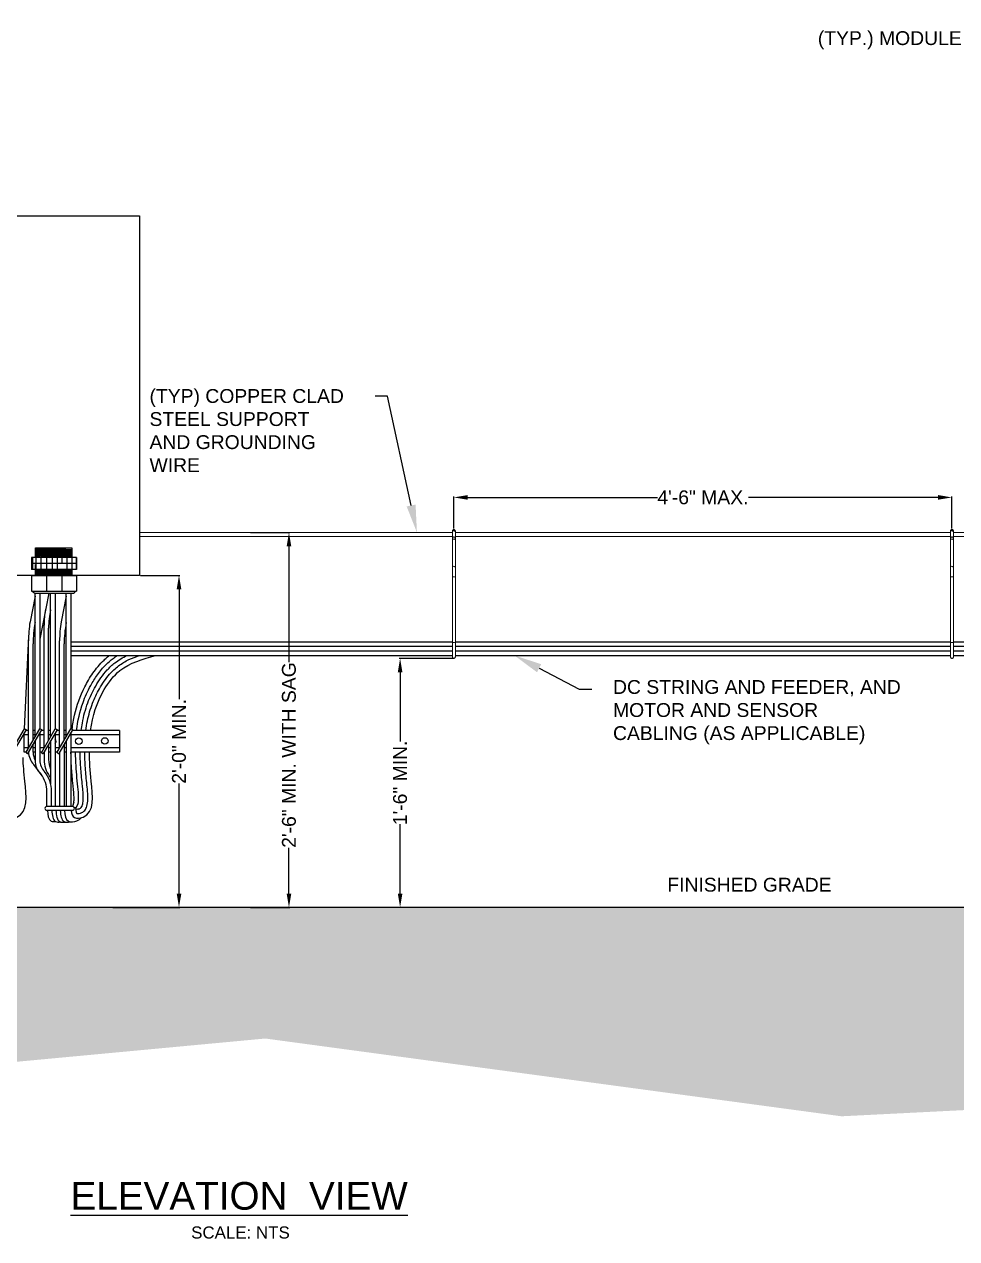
# Model space of a CAD drawing. Header units: feet. Extents: x -17 to 1389, y -162 to 787.
# Drawn here: x 458.6 to 526, y 11 to 98.8 of the extents above; entities that cross this region are included whole.
import ezdxf
from ezdxf import colors
from ezdxf.entities.mleader import LeaderData, LeaderLine
from ezdxf.enums import TextEntityAlignment as Align
from ezdxf.math import Vec2, Vec3

# ---------------------------------------------------------------- set-up
doc = ezdxf.new("R2010")
doc.units = ezdxf.units.FT
doc.header["$MEASUREMENT"] = 0
for name, color, linetype in [('ATI_EARTH', 34, 'Continuous'), ('Cable Gland', 4, 'Continuous'), ('DC STRING CABLES', 30, 'Continuous'), ('E-COMB-BOX', 41, 'Continuous'), ('G-ANNO-TEXT', 1, 'Continuous'), ('G-TEXT', 7, 'Continuous'), ('S-STEL-ANGL', 3, 'Continuous'), ('tie wrap', 4, 'Continuous'), ('WIRE MANAGEMENT', 4, 'Continuous')]:
    doc.layers.add(name, color=color, linetype=linetype)
doc.styles.add('NEI-A', font='arial.ttf')
doc.dimstyles.new('NEI-A', dxfattribs={"dimtxt": 0.1, "dimasz": 0.125, "dimexe": 0.0625, "dimexo": 0.0625, "dimgap": 0.0625, "dimtad": 0, "dimtih": 1, "dimtoh": 1, "dimdec": 4, "dimzin": 3, "dimdsep": 46, "dimlunit": 4, "dimtxsty": 'NEI-A', "dimcen": 0, "dimadec": 0, "dimazin": 0, "dimtfac": 0.75, "dimtdec": 4, "dimtofl": 0, "dimtmove": 0, "dimatfit": 3, "dimfxl": 1, "dimfrac": 1, "dimtolj": 1, "dimtzin": 0, "dimarcsym": 0})

# ---------------------------------------------------------------- blocks, each defined once
blk = doc.blocks.new('*D9')
at = {"layer": 'Defpoints', "color": 0, "transparency": 16777216}
for p in [(489.611, 52.976), (485.724, 34.976), (489.209, 34.976)]:
    blk.add_point(p, dxfattribs=at)
at = {"layer": 'G-ANNO-TEXT', "color": 0, "lineweight": -2, "transparency": 16777216}
for p, q in [((489.549, 52.976), (485.661, 52.976)), ((485.724, 51.976), (485.724, 46.961)), ((485.724, 35.976), (485.724, 40.991)), ((489.146, 34.976), (485.661, 34.976))]:
    blk.add_line(p, q, dxfattribs=at)
at = {"layer": 'G-ANNO-TEXT', "color": 0, "transparency": 16777216}
for points in [[(485.557, 51.976), (485.89, 51.976), (485.724, 52.976)], [(485.557, 35.976), (485.89, 35.976), (485.724, 34.976)]]:
    blk.add_solid(points, dxfattribs=at)
at = {"layer": 'G-ANNO-TEXT', "color": 0, "transparency": 16777216, "insert": (485.724, 43.976), "char_height": 1, "attachment_point": 5, "rotation": 90, "style": 'NEI-A'}
blk.add_mtext('\\A1;1\'-6" MIN.', dxfattribs=at)
blk = doc.blocks.new('*D22')
at = {"layer": 'Defpoints', "color": 0, "transparency": 16777216}
for p in [(489.609, 64.613), (489.609, 62.292), (525.609, 62.292)]:
    blk.add_point(p, dxfattribs=at)
at = {"layer": 'G-ANNO-TEXT', "color": 0, "lineweight": -2, "transparency": 16777216}
for p, q in [((489.609, 62.355), (489.609, 64.676)), ((490.609, 64.613), (504.324, 64.613)), ((524.609, 64.613), (510.895, 64.613)), ((525.609, 62.355), (525.609, 64.676))]:
    blk.add_line(p, q, dxfattribs=at)
at = {"layer": 'G-ANNO-TEXT', "color": 0, "transparency": 16777216}
for points in [[(490.609, 64.78), (490.609, 64.446), (489.609, 64.613)], [(524.609, 64.78), (524.609, 64.446), (525.609, 64.613)]]:
    blk.add_solid(points, dxfattribs=at)
at = {"layer": 'G-ANNO-TEXT', "color": 0, "transparency": 16777216, "insert": (507.609, 64.613), "char_height": 1, "attachment_point": 5, "style": 'NEI-A'}
blk.add_mtext('\\A1;4\'-6" MAX.', dxfattribs=at)
blk = doc.blocks.new('*D23')
at = {"layer": 'Defpoints', "color": 0, "transparency": 16777216}
for p in [(466.896, 58.976), (464.889, 34.976), (469.743, 34.976)]:
    blk.add_point(p, dxfattribs=at)
at = {"layer": 'G-ANNO-TEXT', "color": 0, "lineweight": -2, "transparency": 16777216}
for p, q in [((466.958, 58.976), (469.806, 58.976)), ((469.743, 57.976), (469.743, 50.017)), ((469.743, 35.976), (469.743, 43.936)), ((464.952, 34.976), (469.806, 34.976))]:
    blk.add_line(p, q, dxfattribs=at)
at = {"layer": 'G-ANNO-TEXT', "color": 0, "transparency": 16777216}
for points in [[(469.576, 57.976), (469.91, 57.976), (469.743, 58.976)], [(469.576, 35.976), (469.91, 35.976), (469.743, 34.976)]]:
    blk.add_solid(points, dxfattribs=at)
at = {"layer": 'G-ANNO-TEXT', "color": 0, "transparency": 16777216, "insert": (469.743, 46.976), "char_height": 1, "attachment_point": 5, "rotation": 90, "style": 'NEI-A'}
blk.add_mtext('\\A1;2\'-0" MIN.', dxfattribs=at)
blk = doc.blocks.new('*D16')
at = {"layer": 'Defpoints', "color": 0, "transparency": 16777216}
for p in [(474.857, 62.072), (474.836, 34.976), (477.69, 34.976)]:
    blk.add_point(p, dxfattribs=at)
at = {"layer": 'G-ANNO-TEXT', "color": 0, "lineweight": -2, "transparency": 16777216}
for p, q in [((474.92, 62.072), (477.753, 62.072)), ((477.69, 61.072), (477.69, 52.693)), ((477.69, 35.976), (477.69, 39.283)), ((474.899, 34.976), (477.753, 34.976))]:
    blk.add_line(p, q, dxfattribs=at)
at = {"layer": 'G-ANNO-TEXT', "color": 0, "transparency": 16777216}
for points in [[(477.524, 61.072), (477.857, 61.072), (477.69, 62.072)], [(477.524, 35.976), (477.857, 35.976), (477.69, 34.976)]]:
    blk.add_solid(points, dxfattribs=at)
at = {"layer": 'G-ANNO-TEXT', "color": 0, "transparency": 16777216, "insert": (477.69, 45.988), "char_height": 1, "attachment_point": 5, "rotation": 90, "style": 'NEI-A'}
blk.add_mtext('\\A1;2\'-6" MIN. WITH SAG', dxfattribs=at)
blk = doc.blocks.new('Detail Title')
at = {"color": 153, "style": 'NEI-A', "flags": 8}
blk.add_attdef('DETAIL_TITLE_001', (-0.789, 0.05), '', height=0.25, dxfattribs=at)
at = {"color": 7, "style": 'NEI-A', "flags": 8}
blk.add_attdef('SCALE', text='', height=0.109, dxfattribs=at).set_placement((0, -0.211), align=Align.CENTER)

msp = doc.modelspace()

# ---------------------------------------------------------------- hatches: boundary and pattern name
at = {"layer": 'ATI_EARTH'}
h = msp.add_hatch(dxfattribs=at)
h.set_pattern_fill('EARTH', color=256, scale=1.139728, angle=45)
h.set_pattern_definition([(45, (-15599350.6315, -7768332.1494), (0, 10.2350524967), [7.237275026, -7.237275026]), (45, (-15599352.5505, -7768330.23), (0, 10.2350524967), [7.237275026, -7.237275026]), (45, (-15599354.4696, -7768328.311), (0, 10.2350524967), [7.237275026, -7.237275026]), (135, (-15599354.4696, -7768327.032), (-10.2350524967, 0), [7.237275026, -7.237275026]), (135, (-15599352.5505, -7768325.113), (-10.2350524967, 0), [7.237275026, -7.237275026]), (135, (-15599350.6315, -7768323.194), (-10.2350524967, 0), [7.237275026, -7.237275026])])
h.paths.add_polyline_path([(676.50531, 34.97633), (622.02978, 17.55968), (575.36517, 22.79066), (517.62891, 19.87339), (475.97827, 25.49586), (428.94705, 21.09663), (402.24949, 25.49586), (349.33726, 19.87339), (319.73822, 22.79066), (276.04411, 17.55968), (250.7529, 34.97633)])

# ---------------------------------------------------------------- linework, layer by layer
at = {"layer": 'ATI_EARTH', "color": 7}
msp.add_lwpolyline([(676.50531, 34.97633), (250.7529, 34.97633)], dxfattribs=at)
at = {"layer": 'Cable Gland'}
for p, q in [((459.36249, 60.2774), (459.36249, 60.97852)), ((459.36249, 60.94082), (462.00508, 60.7818)), ((459.36249, 60.88641), (462.00508, 60.72738)), ((459.36249, 60.81778), (462.00508, 60.65876)), ((459.36249, 60.74916), (462.00508, 60.59014)), ((459.36249, 60.68054), (462.00508, 60.52151)), ((459.36249, 60.61192), (462.00508, 60.45289)), ((459.87633, 60.97852), (462.00508, 60.85042)), ((462.34322, 60.2774), (459.08135, 60.2774)), ((459.08135, 60.2774), (459.08135, 59.40747)), ((462.34322, 59.84243), (459.08135, 59.84243)), ((459.15854, 60.2774), (459.15854, 59.40747)), ((459.36036, 58.97633), (459.36036, 59.75985)), ((459.36249, 60.54329), (462.00508, 60.38427)), ((459.36249, 60.47467), (462.00508, 60.31565)), ((459.36249, 60.40605), (461.61093, 60.27074)), ((459.36249, 60.33743), (460.35998, 60.2774)), ((459.3823, 60.2774), (459.3823, 59.40747)), ((459.74704, 60.2774), (459.74704, 59.40747)), ((460.16318, 60.2774), (460.16318, 59.40747)), ((460.57931, 60.2774), (460.57931, 59.40747)), ((460.93221, 60.2774), (460.93221, 59.40747)), ((461.28487, 60.2774), (461.28487, 59.84243)), ((461.63766, 60.2774), (461.63766, 59.40747)), ((461.99044, 60.2774), (461.99044, 59.40747)), ((462.30047, 60.2774), (462.30047, 59.40747)), ((462.34322, 60.2774), (462.34322, 59.40747)), ((462.34322, 59.40747), (459.08135, 59.40747)), ((459.08135, 58.97633), (459.08135, 57.84672)), ((459.08135, 58.97633), (462.34322, 58.97633)), ((459.36036, 59.39351), (462.02033, 59.23344)), ((459.36036, 59.32488), (462.02033, 59.16481)), ((459.36036, 59.25626), (462.02033, 59.09619)), ((459.36036, 59.18764), (462.02033, 59.02757)), ((459.36036, 59.11902), (461.73138, 58.97633)), ((459.36036, 59.05039), (460.59105, 58.97633)), ((460.16318, 58.97633), (460.16318, 57.84672)), ((460.52931, 59.39178), (462.02033, 59.30206)), ((461.28487, 58.97633), (461.28487, 57.84672)), ((461.37225, 59.40968), (462.02033, 59.37068)), ((462.02033, 58.97633), (462.02033, 59.40747)), ((462.34322, 58.97633), (462.34322, 57.84672)), ((459.08135, 57.84672), (462.34322, 57.84672)), ((459.39521, 57.68306), (462.02936, 57.68306))]:
    msp.add_line(p, q, dxfattribs=at)
msp.add_lwpolyline([(459.36249, 60.97852), (462.00508, 60.97852), (462.00508, 60.2774)], dxfattribs=at)
for centre, radius, start, end in [((459.43979, 58.03685), 0.35658, 212.2218211, 262.8182954), ((462.00128, 58.02294), 0.34103, 274.7234822, 328.8876353)]:
    msp.add_arc(centre, radius, start, end, dxfattribs=at)
at = {"layer": 'DC STRING CABLES'}
for p, q in [((459.34071, 57.47461), (458.97451, 55.61475)), ((460.32452, 57.68306), (459.67271, 54.37259)), ((461.59071, 57.47461), (461.22451, 55.61475)), ((459.67271, 47.58423), (459.67271, 45.61884)), ((460.79771, 47.58423), (460.79771, 42.27464)), ((461.92271, 47.58423), (461.92271, 42.27464)), ((459.34071, 47.01642), (459.34071, 45.61471)), ((460.31849, 46.76464), (460.31849, 45.65477)), ((460.46571, 47.01642), (460.46571, 43.90352)), ((461.44349, 46.76464), (461.44349, 42.27464)), ((461.59071, 47.01642), (461.59071, 42.27464)), ((459.98649, 46.18893), (459.98649, 45.65477)), ((461.11149, 46.18893), (461.11149, 42.27464))]:
    msp.add_line(p, q, dxfattribs=at)
for points in [[(459.34071, 47.30585), (459.34071, 57.68306)], [(459.67271, 57.68306), (459.67271, 47.87365)], [(460.46571, 47.30585), (460.46571, 57.68306)], [(460.79771, 57.68306), (460.79771, 47.87365)], [(461.59071, 47.30585), (461.59071, 57.68306)], [(461.92271, 57.68781), (461.92271, 47.87365)], [(459.98649, 46.48627), (459.98649, 55.38119)], [(458.86816, 54.57781), (458.56188, 47.87365)], [(460.31849, 47.05407), (460.31849, 55.16718)], [(458.86149, 46.48627), (458.86149, 54.24304)], [(459.19349, 47.05407), (459.19349, 54.02904)], [(461.11149, 46.48627), (461.11149, 54.24304)], [(461.44349, 47.05407), (461.44349, 54.02904)], [(458.56188, 46.18893), (458.56188, 47.58423)], [(459.19349, 46.18893), (459.19349, 46.76464)], [(459.77057, 44.58849), (459.24611, 45.30456)], [(460.20043, 42.27464), (460.20043, 43.39943)], [(460.53243, 42.27464), (460.53243, 43.39943)]]:
    msp.add_lwpolyline(points, dxfattribs=at)
at = {"layer": 'DC STRING CABLES', "flags": 128}
for points in [[(461.92271, 54.18052), (489.50695, 54.18052)], [(461.92271, 53.84805), (489.50695, 53.84805)], [(489.71551, 54.18052), (525.50695, 54.18052)], [(489.71551, 53.84805), (525.50695, 53.84805)], [(525.71551, 54.18052), (597.50695, 54.18052)], [(525.71551, 53.84805), (597.50695, 53.84805)], [(461.92271, 53.51559), (489.50695, 53.51559)], [(461.92271, 53.18313), (489.50695, 53.18313)], [(525.71551, 53.51559), (597.50695, 53.51559)], [(525.71551, 53.18313), (597.50695, 53.18313)], [(462.13289, 42.58774), (462.0349, 42.27464)], [(462.44697, 42.47478), (462.25338, 42.11778)], [(462.42175, 42.08499), (462.27362, 42.05797)]]:
    msp.add_lwpolyline(points, dxfattribs=at)
at = {"layer": 'DC STRING CABLES'}
for centre, radius, start, end in [((465.98649, 55.38119), 6, 168.8613095, 180), ((466.31849, 55.16718), 6, 167.2814951, 180), ((467.23607, 54.24351), 8.37459, 170.5760352, 180.003167), ((467.24826, 54.02965), 8.05477, 169.0287312, 180.0043301), ((469.48607, 54.24351), 8.37459, 170.5760352, 180.003167), ((469.49826, 54.02965), 8.05477, 169.0287312, 180.0043301), ((460.25052, 46.26455), 1.3894, 183.119926, 223.7047546), ((460.86149, 46.27118), 1.668, 182.8261662, 204.2709693), ((461.98649, 45.65477), 2, 180, 217.1369045), ((461.98649, 45.65477), 1.668, 180, 204.2709693), ((460.79605, 45.62118), 1.45536, 180.2549711, 225.2006721), ((460.80622, 45.62133), 1.13354, 180.3349461, 226.8656002), ((458.20043, 43.34967), 2.332, 0, 38.2729397), ((458.20043, 43.34967), 2, 0, 38.2729397), ((458.79771, 43.23989), 2, 33.4881455, 37.1369045)]:
    msp.add_arc(centre, radius, start, end, dxfattribs=at)
for points, knots in [([(462.01915, 47.85242), (462.06089, 48.2), (462.1191, 48.54332), (462.35549, 49.58027), (462.59707, 50.26166), (463.1021, 51.25017), (463.2917, 51.57545), (463.7455, 52.22972), (464.00969, 52.55635), (464.36813, 52.89782), (464.41119, 52.93739), (464.4551, 52.97633), (464.53466, 53.04689), (464.61703, 53.11541), (464.70048, 53.18313)], [7.46350731, 7.46350731, 7.46350731, 7.46350731, 8.4074199, 8.4074199, 10.34398768, 10.34398768, 11.31739615, 11.31739615, 12.29080461, 12.29080461, 12.4201262, 12.4201262, 12.4201262, 12.6544208, 12.6544208, 12.6544208, 12.6544208]), ([(462.34342, 47.76374), (462.42346, 48.45769), (462.57054, 49.13113), (462.95369, 50.20342), (463.13824, 50.61301), (463.50309, 51.27303), (463.66192, 51.53199), (464.0281, 52.04563), (464.23455, 52.29825), (464.62574, 52.6894), (464.79472, 52.83763), (465.075, 53.04689), (465.17862, 53.11743), (465.28347, 53.18313)], [7.41844119, 7.41844119, 7.41844119, 7.41844119, 9.35856093, 9.35856093, 10.59540042, 10.59540042, 11.39599546, 11.39599546, 12.1965905, 12.1965905, 12.7221066, 12.7221066, 13.02186169, 13.02186169, 13.02186169, 13.02186169]), ([(462.67815, 47.76374), (462.69978, 47.94554), (462.72613, 48.1255), (462.84597, 48.80442), (462.97492, 49.29206), (463.30506, 50.18027), (463.49436, 50.58386), (463.94967, 51.37463), (464.21988, 51.77453), (464.7226, 52.32509), (464.90899, 52.50121), (465.38639, 52.87166), (465.67859, 53.04164), (465.97731, 53.18313)], [7.45510772, 7.45510772, 7.45510772, 7.45510772, 7.98063837, 7.98063837, 9.45580724, 9.45580724, 10.73099238, 10.73099238, 12.00617751, 12.00617751, 12.65792086, 12.65792086, 13.53976513, 13.53976513, 13.53976513, 13.53976513]), ([(463.01304, 47.76374), (463.04182, 47.9977), (463.07869, 48.22792), (463.21277, 48.89246), (463.33429, 49.31795), (463.63184, 50.09113), (463.79761, 50.44121), (464.20053, 51.14696), (464.44183, 51.50872), (464.92245, 52.05875), (465.13882, 52.26555), (465.61176, 52.61693), (465.864, 52.76161), (466.36877, 53.00025), (466.62022, 53.09721), (466.87468, 53.18313)], [7.49430297, 7.49430297, 7.49430297, 7.49430297, 8.19445194, 8.19445194, 9.54385864, 9.54385864, 10.70077276, 10.70077276, 11.90987105, 11.90987105, 12.72707427, 12.72707427, 13.54427749, 13.54427749, 14.30982221, 14.30982221, 14.30982221, 14.30982221]), ([(463.3481, 47.76374), (463.48267, 48.8198), (463.95348, 50.3072), (465.59938, 52.51264), (467.12213, 52.92871), (468.05327, 53.18313)], [7.5363223, 7.5363223, 7.5363223, 7.5363223, 10.81430186, 12.59512626, 15.39797248, 15.39797248, 15.39797248, 15.39797248]), ([(457.15298, 41.98043), (457.18472, 41.74603), (457.30389, 41.34552), (458.91839, 41.58891), (458.61075, 43.69429), (458.48947, 45.27486), (458.47219, 45.8171)], [0.24569184, 0.24569184, 0.24569184, 0.24569184, 0.8559424, 1.46655261, 4.13150439, 5.6317976, 5.6317976, 5.6317976, 5.6317976]), ([(462.13289, 42.58774), (462.12658, 42.56601), (462.12363, 42.55538), (462.12554, 42.56083), (462.12781, 42.56727), (462.13689, 42.59624), (462.15077, 42.70306), (462.15578, 42.76474), (462.15866, 42.90784), (462.15683, 42.99309), (462.13956, 43.33828), (462.10547, 43.65154), (462.05065, 44.17766), (462.03097, 44.38058), (461.99724, 44.77751), (461.98261, 44.97396), (461.94932, 45.51456), (461.93626, 45.85427), (461.93354, 46.18893)], [2.06309566, 2.06309566, 2.06309566, 2.06309566, 2.37770584, 2.37770584, 2.37770584, 2.75021493, 2.75021493, 3.04834479, 3.04834479, 3.34647466, 3.34647466, 4.1414634, 4.1414634, 4.62952062, 4.62952062, 5.11757784, 5.11757784, 5.98840055, 5.98840055, 5.98840055, 5.98840055]), ([(461.95202, 41.98043), (461.98375, 41.74603), (462.10293, 41.34552), (463.71743, 41.58891), (463.38744, 43.84721), (463.26932, 45.53634), (463.26357, 46.18893)], [0.24569184, 0.24569184, 0.24569184, 0.24569184, 0.8559424, 1.46655261, 4.13150439, 5.97866531, 5.97866531, 5.97866531, 5.97866531]), ([(462.44697, 42.47478), (462.45234, 42.49299), (462.45799, 42.5155), (462.47499, 42.60392), (462.48477, 42.69007), (462.49547, 42.97672), (462.48026, 43.22407), (462.4295, 43.76569), (462.39517, 44.06337), (462.34125, 44.63987), (462.31864, 44.92356), (462.2812, 45.53749), (462.2687, 45.86615), (462.26601, 46.18893)], [2.45998687, 2.45998687, 2.45998687, 2.45998687, 2.62363062, 2.62363062, 2.99830527, 2.99830527, 3.70846217, 3.70846217, 4.41861906, 4.41861906, 5.12877596, 5.12877596, 5.98600522, 5.98600522, 5.98600522, 5.98600522]), ([(462.35509, 41.75928), (462.36503, 41.75612), (462.40141, 41.75012), (462.49795, 41.75699), (462.55728, 41.76855), (462.68424, 41.80795), (462.74623, 41.83694), (462.84712, 41.90102), (462.88847, 41.93687), (462.9963, 42.05919), (463.05052, 42.16424), (463.12767, 42.43855), (463.14861, 42.60588), (463.16374, 43.14477), (463.11784, 43.56249), (463.02909, 44.40003), (462.99257, 44.80826), (462.94668, 45.53972), (462.93386, 45.86835), (462.93109, 46.18893)], [0.92248613, 0.92248613, 0.92248613, 0.92248613, 1.14671747, 1.14671747, 1.37094882, 1.37094882, 1.65082021, 1.65082021, 1.9306916, 1.9306916, 2.47831606, 2.47831606, 3.02594051, 3.02594051, 4.0596428, 4.0596428, 5.09334508, 5.09334508, 5.98137145, 5.98137145, 5.98137145, 5.98137145]), ([(462.42175, 42.08499), (462.42533, 42.08504), (462.43291, 42.08552), (462.45929, 42.08951), (462.47567, 42.09281), (462.5245, 42.10539), (462.55679, 42.11749), (462.60721, 42.1417), (462.62534, 42.15336), (462.67044, 42.1882), (462.69266, 42.2135), (462.74238, 42.30474), (462.76778, 42.37229), (462.8058, 42.55819), (462.81818, 42.67506), (462.82867, 43.07316), (462.79953, 43.40517), (462.74224, 43.95455), (462.71994, 44.16239), (462.68177, 44.56811), (462.66486, 44.76841), (462.62212, 45.36032), (462.60426, 45.7426), (462.59909, 46.14031), (462.59882, 46.16464), (462.59862, 46.18893)], [1.10855651, 1.10855651, 1.10855651, 1.10855651, 1.21421305, 1.21421305, 1.3198696, 1.3198696, 1.53118269, 1.53118269, 1.74249578, 1.74249578, 2.17212607, 2.17212607, 2.60175637, 2.60175637, 3.03138666, 3.03138666, 3.89962459, 3.89962459, 4.40424133, 4.40424133, 4.90885807, 4.90885807, 5.91809154, 5.91809154, 5.98396077, 5.98396077, 5.98396077, 5.98396077]), ([(462.11821, 42.24878), (462.26418, 42.17947), (462.27417, 42.06443), (462.30487, 41.8777), (462.3276, 41.80746), (462.34882, 41.7676), (462.35294, 41.76191), (462.35509, 41.75928)], [0, 0, 0, 0, 0.301425946, 0.301425946, 0.602851891, 0.602851891, 0.699876202, 0.699876202, 0.699876202, 0.699876202]), ([(460.2278, 41.98043), (460.25567, 41.64836), (460.30635, 41.19009), (460.70852, 41.16383), (460.83134, 41.18031)], [0.03830735, 0.03830735, 0.03830735, 0.03830735, 0.8559424, 1.20018886, 1.20018886, 1.20018886, 1.20018886]), ([(460.54904, 41.98043), (460.57751, 41.63665), (460.62178, 41.14588), (461.05159, 41.12896), (461.18455, 41.15078)], [0.01052235, 0.01052235, 0.01052235, 0.01052235, 0.8559424, 1.22736784, 1.22736784, 1.22736784, 1.22736784]), ([(460.84964, 41.98399), (460.87844, 41.6359), (460.92087, 41.12304), (461.37736, 41.11911), (461.52244, 41.14809)], [0, 0, 0, 0, 0.8559424, 1.26107261, 1.26107261, 1.26107261, 1.26107261]), ([(461.16128, 41.98043), (461.18986, 41.63508), (461.23578, 41.11032), (461.71983, 41.12407), (461.87934, 41.16292)], [0.00671992, 0.00671992, 0.00671992, 0.00671992, 0.8559424, 1.30393772, 1.30393772, 1.30393772, 1.30393772]), ([(461.47402, 41.98043), (461.50212, 41.64308), (461.56031, 41.06914), (462.33125, 41.18536), (462.60325, 41.37102), (462.69223, 41.46251)], [0.02590638, 0.02590638, 0.02590638, 0.02590638, 0.8559424, 1.46655261, 1.8814311, 1.8814311, 1.8814311, 1.8814311])]:
    msp.add_open_spline(points, degree=3, knots=knots, dxfattribs=at)
at = {"layer": 'E-COMB-BOX'}
msp.add_lwpolyline([(466.89588, 58.97633), (438.89588, 58.97633), (438.89588, 84.97633), (466.89588, 84.97633)], close=True, dxfattribs=at)
at = {"layer": 'S-STEL-ANGL'}
for p, q in [((458.86149, 47.44878), (458.56188, 47.44878)), ((458.86149, 47.76374), (458.66684, 47.76374)), ((459.34071, 47.76374), (459.19349, 47.76374)), ((459.34071, 47.44878), (459.19349, 47.44878)), ((459.98649, 47.44878), (459.67271, 47.44878)), ((459.98649, 47.76374), (459.77766, 47.76374)), ((460.46571, 47.76374), (460.31849, 47.76374)), ((460.46571, 47.44878), (460.31849, 47.44878)), ((461.11149, 47.44878), (460.79771, 47.44878)), ((461.11149, 47.76374), (460.90266, 47.76374)), ((461.59071, 47.76374), (461.44349, 47.76374)), ((461.59071, 47.44878), (461.44349, 47.44878)), ((465.44476, 47.44878), (461.92271, 47.44878)), ((465.44476, 47.76374), (462.02766, 47.76374)), ((458.86149, 46.50389), (458.56188, 46.50389)), ((458.69053, 46.18893), (458.56188, 46.18893)), ((458.86149, 46.18893), (458.85687, 46.18893)), ((459.34071, 46.50389), (459.19349, 46.50389)), ((459.34071, 46.18893), (459.19349, 46.18893)), ((459.98649, 46.50389), (459.67271, 46.50389)), ((459.81553, 46.18893), (459.67271, 46.18893)), ((459.98649, 46.18893), (459.98187, 46.18893)), ((460.46571, 46.50389), (460.31849, 46.50389)), ((460.46571, 46.18893), (460.31849, 46.18893)), ((461.11149, 46.50389), (460.79771, 46.50389)), ((460.94053, 46.18893), (460.79771, 46.18893)), ((461.11149, 46.18893), (461.10687, 46.18893)), ((461.59071, 46.50389), (461.44349, 46.50389)), ((461.59071, 46.18893), (461.44349, 46.18893)), ((465.44476, 46.50389), (461.92271, 46.50389)), ((465.44476, 46.18893), (461.92271, 46.18893))]:
    msp.add_line(p, q, dxfattribs=at)
for points in [[(465.44476, 47.76374), (465.44476, 46.18893)], [(458.86149, 46.18893), (458.86149, 46.19683)], [(459.98649, 46.18893), (459.98649, 46.19683)], [(461.11149, 46.18893), (461.11149, 46.19683)]]:
    msp.add_lwpolyline(points, dxfattribs=at)
for centre in [(462.50198, 46.99138), (464.37647, 47.00643)]:
    msp.add_circle(centre, 0.23622, dxfattribs=at)
for centre, start, end in [((459.06597, 46.97633), 149.9545699, 210.0454301), ((459.06597, 46.97633), 42.2320697, 57.3273893), ((459.06597, 46.97633), 302.6726107, 352.9947444), ((460.62748, 46.97633), 197.0862617, 226.7760859), ((460.62748, 46.97633), 316.1053094, 43.8946906)]:
    msp.add_arc(centre, 0.23622, start, end, dxfattribs=at)
at = {"layer": 'tie wrap'}
for points in [[(457.58304, 46.1996), (458.56457, 47.87825, -0.41421356), (458.59877, 47.88722), (458.68173, 47.83874, -0.41421356), (458.6907, 47.80455), (457.69176, 46.09608, -0.51925296), (457.651, 46.09265), (457.58546, 46.17093, -0.31643647)], [(458.69387, 46.1996), (459.67539, 47.87825, -0.41421356), (459.70959, 47.88722), (459.79255, 47.83874, -0.41421356), (459.80153, 47.80455), (458.80258, 46.09608, -0.51925296), (458.76183, 46.09265), (458.69628, 46.17093, -0.31643647)], [(459.81887, 46.1996), (460.80039, 47.87825, -0.41421356), (460.83459, 47.88722), (460.91755, 47.83874, -0.41421356), (460.92653, 47.80455), (459.92758, 46.09608, -0.51925296), (459.88683, 46.09265), (459.82128, 46.17093, -0.31643647)], [(460.94387, 46.1996), (461.92539, 47.87825, -0.41421356), (461.95959, 47.88722), (462.04255, 47.83874, -0.41421356), (462.05153, 47.80455), (461.05258, 46.09608, -0.51925296), (461.01183, 46.09265), (460.94628, 46.17093, -0.31643647)]]:
    msp.add_lwpolyline(points, format="xyb", close=True, dxfattribs=at)
for points in [[(462.0349, 42.27464), (460.20043, 42.27464)], [(462.0349, 41.98043), (460.20043, 41.98043)]]:
    msp.add_lwpolyline(points, dxfattribs=at)
for centre, start, end in [((460.20043, 42.12753), 90, 270), ((462.0349, 42.12753), 270, 90)]:
    msp.add_arc(centre, 0.1471, start, end, dxfattribs=at)
at = {"layer": 'WIRE MANAGEMENT', "color": 4, "linetype": 'Continuous', "lineweight": 18}
for p, q in [((466.89588, 62.07168), (489.50695, 62.07168)), ((489.50695, 61.7936), (466.89588, 61.7936)), ((489.50695, 61.66708), (489.50695, 62.15055)), ((489.50695, 53.07885), (489.50695, 61.66708)), ((489.71551, 62.15055), (489.71551, 62.11621)), ((489.71551, 62.11288), (489.71551, 61.66708)), ((489.71551, 62.07168), (525.50695, 62.07168)), ((525.50695, 61.7936), (489.71551, 61.7936)), ((489.71551, 61.66708), (489.71551, 53.07885)), ((525.50695, 61.66708), (525.50695, 62.15055)), ((525.50695, 53.07885), (525.50695, 61.66708)), ((525.71551, 62.15055), (525.71551, 62.11621)), ((525.71551, 62.11288), (525.71551, 61.66708)), ((525.71551, 62.07168), (563.39637, 62.07168)), ((563.39637, 61.7936), (525.71551, 61.7936)), ((525.71551, 61.66708), (525.71551, 53.07885))]:
    msp.add_line(p, q, dxfattribs=at)
for centre, radius, start, end in [((489.61123, 62.10709), 0.10444, 3.1318747, 176.8681253), ((525.61123, 62.10709), 0.10444, 3.1318747, 176.8681253), ((489.61105, 59.53725), 0.10422, 89.9016305, 177.2580812), ((489.58756, 58.72442), 0.14854, 80.8280105, 122.8642953), ((489.61141, 59.53725), 0.10422, 2.7419188, 90.0983695), ((489.63491, 58.72442), 0.14854, 57.1357047, 99.1719895), ((525.61105, 59.53725), 0.10422, 89.9016305, 177.2580812), ((525.58756, 58.72442), 0.14854, 80.8280105, 122.8642953), ((525.61141, 59.53725), 0.10422, 2.7419188, 90.0983695), ((525.63491, 58.72442), 0.14854, 57.1357047, 99.1719895), ((489.58757, 53.96688), 0.14858, 80.8345062, 122.8577996), ((489.6349, 53.96688), 0.14858, 57.1422004, 99.1654938), ((525.58757, 53.96688), 0.14858, 80.8345062, 122.8577996), ((525.6349, 53.96688), 0.14858, 57.1422004, 99.1654938)]:
    msp.add_arc(centre, radius, start, end, dxfattribs=at)
for points, knots in [([(489.50729, 62.11545), (489.50746, 62.11764), (489.50791, 62.12335), (489.50505, 62.13126), (489.50822, 62.13355), (489.50837, 62.13366)], [0, 0, 0, 0, 0.37124697, 0.96881337, 1, 1, 1, 1]), ([(489.58664, 61.58437), (489.59482, 61.58308), (489.61423, 61.58001), (489.645, 61.58523), (489.67588, 61.59962), (489.70111, 61.62229), (489.71605, 61.65135), (489.71586, 61.68083), (489.70452, 61.70598), (489.68458, 61.72802), (489.65543, 61.74554), (489.62036, 61.75413), (489.58534, 61.75114), (489.55382, 61.73883), (489.52707, 61.71845), (489.50976, 61.69193), (489.5053, 61.66387), (489.51189, 61.6388), (489.52784, 61.61574), (489.55287, 61.59517), (489.57486, 61.58814), (489.58664, 61.58437)], [0, 0, 0, 0, 0.04193154, 0.099477, 0.15531906, 0.21333136, 0.26895792, 0.3159218, 0.35787466, 0.40647399, 0.46486042, 0.52824587, 0.58674798, 0.64065834, 0.6982008, 0.75522703, 0.79695093, 0.83888666, 0.88358568, 0.93767617, 1, 1, 1, 1]), ([(489.50695, 62.1128), (489.5077, 62.13749), (489.50889, 62.17708), (489.52921, 62.21606), (489.54411, 62.2305), (489.55099, 62.23605), (489.55809, 62.24084), (489.57241, 62.2489), (489.59567, 62.2569), (489.6204, 62.2567), (489.63645, 62.25301), (489.64859, 62.24891), (489.67382, 62.23551), (489.69794, 62.2035), (489.71299, 62.1582), (489.71461, 62.12902), (489.71551, 62.1128)], [0, 0, 0, 0, 0.18466402, 0.29600473, 0.31907598, 0.34123923, 0.36268421, 0.38369812, 0.46540883, 0.5451378, 0.56661738, 0.58970448, 0.6418362, 0.78024257, 0.87785996, 1, 1, 1, 1]), ([(489.507, 62.11298), (489.50699, 62.11629), (489.50699, 62.13184), (489.50713, 62.15739), (489.50739, 62.18733), (489.50886, 62.2115), (489.51472, 62.2286), (489.52166, 62.24137), (489.5323, 62.25619), (489.55106, 62.27385), (489.58068, 62.28927), (489.61571, 62.29438), (489.65017, 62.28606), (489.6742, 62.27114), (489.68907, 62.25669), (489.69987, 62.24304), (489.71487, 62.21281), (489.7156, 62.1675), (489.71554, 62.13147), (489.71551, 62.11621)], [0, 0, 0, 0, 0.02105151, 0.09895176, 0.16253199, 0.21185965, 0.25210869, 0.27631863, 0.30421928, 0.36790042, 0.43829013, 0.51369457, 0.58781377, 0.65922098, 0.69086285, 0.71944439, 0.76969645, 0.90242217, 1, 1, 1, 1]), ([(525.50729, 62.11545), (525.50746, 62.11764), (525.50791, 62.12335), (525.50505, 62.13126), (525.50822, 62.13355), (525.50837, 62.13366)], [0, 0, 0, 0, 0.37124697, 0.96881337, 1, 1, 1, 1]), ([(525.58664, 61.58437), (525.59482, 61.58308), (525.61423, 61.58001), (525.645, 61.58523), (525.67588, 61.59962), (525.70111, 61.62229), (525.71605, 61.65135), (525.71586, 61.68083), (525.70452, 61.70598), (525.68458, 61.72802), (525.65543, 61.74554), (525.62036, 61.75413), (525.58534, 61.75114), (525.55382, 61.73883), (525.52707, 61.71845), (525.50976, 61.69193), (525.5053, 61.66387), (525.51189, 61.6388), (525.52784, 61.61574), (525.55287, 61.59517), (525.57486, 61.58814), (525.58664, 61.58437)], [0, 0, 0, 0, 0.04193154, 0.099477, 0.15531906, 0.21333136, 0.26895792, 0.3159218, 0.35787466, 0.40647399, 0.46486042, 0.52824587, 0.58674798, 0.64065834, 0.6982008, 0.75522703, 0.79695093, 0.83888666, 0.88358568, 0.93767617, 1, 1, 1, 1]), ([(525.50695, 62.1128), (525.5077, 62.13749), (525.50889, 62.17708), (525.52921, 62.21606), (525.54411, 62.2305), (525.55099, 62.23605), (525.55809, 62.24084), (525.57241, 62.2489), (525.59567, 62.2569), (525.6204, 62.2567), (525.63645, 62.25301), (525.64859, 62.24891), (525.67382, 62.23551), (525.69794, 62.2035), (525.71299, 62.1582), (525.71461, 62.12902), (525.71551, 62.1128)], [0, 0, 0, 0, 0.18466402, 0.29600473, 0.31907598, 0.34123923, 0.36268421, 0.38369812, 0.46540883, 0.5451378, 0.56661738, 0.58970448, 0.6418362, 0.78024257, 0.87785996, 1, 1, 1, 1]), ([(525.507, 62.11298), (525.50699, 62.11629), (525.50699, 62.13184), (525.50713, 62.15739), (525.50739, 62.18733), (525.50886, 62.2115), (525.51472, 62.2286), (525.52166, 62.24137), (525.5323, 62.25619), (525.55106, 62.27385), (525.58068, 62.28927), (525.61571, 62.29438), (525.65017, 62.28606), (525.6742, 62.27114), (525.68907, 62.25669), (525.69987, 62.24304), (525.71487, 62.21281), (525.7156, 62.1675), (525.71554, 62.13147), (525.71551, 62.11621)], [0, 0, 0, 0, 0.02105151, 0.09895176, 0.16253199, 0.21185965, 0.25210869, 0.27631863, 0.30421928, 0.36790042, 0.43829013, 0.51369457, 0.58781377, 0.65922098, 0.69086285, 0.71944439, 0.76969645, 0.90242217, 1, 1, 1, 1]), ([(489.50716, 60.25957), (489.50708, 60.26583), (489.50683, 60.28521), (489.5069, 60.30458), (489.50695, 60.31771)], [0, 0, 0, 0, 0.3227955, 1, 1, 1, 1]), ([(525.50716, 60.25957), (525.50708, 60.26583), (525.50683, 60.28521), (525.5069, 60.30458), (525.50695, 60.31771)], [0, 0, 0, 0, 0.3227955, 1, 1, 1, 1]), ([(489.71551, 53.07741), (489.71475, 53.06874), (489.7133, 53.0522), (489.70062, 53.02462), (489.67944, 53.00024), (489.65208, 52.98403), (489.62536, 52.97619), (489.5946, 52.97567), (489.56511, 52.98613), (489.54108, 53.00335), (489.52385, 53.02263), (489.51005, 53.04773), (489.50801, 53.06725), (489.50695, 53.07741)], [0, 0, 0, 0, 0.08122491, 0.15499666, 0.28126271, 0.37854637, 0.44992378, 0.54101723, 0.66320251, 0.73640926, 0.81717991, 0.90487523, 1, 1, 1, 1]), ([(525.71551, 53.07741), (525.71475, 53.06874), (525.7133, 53.0522), (525.70062, 53.02462), (525.67944, 53.00024), (525.65208, 52.98403), (525.62536, 52.97619), (525.5946, 52.97567), (525.56511, 52.98613), (525.54108, 53.00335), (525.52385, 53.02263), (525.51005, 53.04773), (525.50801, 53.06725), (525.50695, 53.07741)], [0, 0, 0, 0, 0.08122491, 0.15499666, 0.28126271, 0.37854637, 0.44992378, 0.54101723, 0.66320251, 0.73640926, 0.81717991, 0.90487523, 1, 1, 1, 1])]:
    msp.add_open_spline(points, degree=3, knots=knots, dxfattribs=at)

# ---------------------------------------------------------------- block references
at = {"layer": 'G-TEXT'}
ref = msp.add_blockref('Detail Title', (474.18495, 12.72196), dxfattribs=dict(at, xscale=8, yscale=8, zscale=8))
ref.add_attrib('DETAIL_TITLE_001', '%%UELEVATION  VIEW', (461.90254, 13.12196), dxfattribs={"layer": '0', "color": 1, "height": 2, "style": 'NEI-A'})
ref.add_attrib('SCALE', 'SCALE: NTS', dxfattribs={"layer": '0', "color": 7, "height": 0.875, "style": 'NEI-A'}).set_placement((474.18495, 11.0365), align=Align.CENTER)

# ---------------------------------------------------------------- texts
at = {"layer": 'G-ANNO-TEXT', "insert": (516.91018, 37.11396), "char_height": 1, "width": 11.8108186, "attachment_point": 3, "style": 'NEI-A', "bg_fill": 3, "box_fill_scale": 1.5, "bg_fill_color": 256, "bg_fill_transparency": 0}
msp.add_mtext('\\pt3.00005;FINISHED GRADE', dxfattribs=at)

# ---------------------------------------------------------------- dimensions: what is measured, and where the dimension line sits
at = {"layer": 'G-ANNO-TEXT'}
dim = msp.add_linear_dim(base=(489.60943, 64.6131), p1=(525.60943, 62.29218), p2=(489.60943, 62.29218), angle=180, text='4\'-6" MAX.', dimstyle='NEI-A', override={"dimtxt": 1, "dimasz": 1}, dxfattribs=at)
dim.commit()
dim.dimension.update_dxf_attribs({"geometry": '*D22', "text_midpoint": (507.60943, 64.6131)})
for base, p1, p2, picture, middle in [((469.74316, 34.97633), (466.89588, 58.97633), (464.88911, 34.97633), '*D23', (469.74316, 46.97633)), ((485.72352, 34.97633), (489.61126, 52.97633), (489.20872, 34.97633), '*D9', (485.72352, 43.97633))]:
    dim = msp.add_linear_dim(base=base, p1=p1, p2=p2, angle=90, text='<> MIN.', dimstyle='NEI-A', override={"dimtxt": 1, "dimasz": 1}, dxfattribs=at)
    dim.commit()
    dim.dimension.update_dxf_attribs({"geometry": picture, "text_midpoint": middle, "text_rotation": 90})

# ---------------------------------------------------------------- leaders
ml = msp.add_multileader_mtext('Standard', dxfattribs=at)
ml.set_content('(TYP.) MODULE TABLE STRUCTURE', color=256, style='NEI-A')
ml.set_leader_properties()
ml.build(insert=Vec2(0, 0))
ml.multileader.update_dxf_attribs({"dogleg_length": 0.89968, "arrow_head_size": 2})
ctx = ml.context
ctx.base_point, ctx.char_height, ctx.arrow_head_size, ctx.landing_gap_size, ctx.plane_origin = Vec3(514.38028, 97.66789), 1, 2, 1.53573, Vec3(554.40992, 38.62558)
notes = []
notes.append((ctx, [(0, (1, 1, 0), (542.40873, 97.66789), (-1, 0), 0.89968, [(0, [(552.53176, 94.97633)], 0, [])])]))
ctx.mtext.insert, ctx.mtext.width, ctx.mtext.flow_direction = Vec3(515.91602, 98.31489), 24.1518827, 5
ctx.mtext.has_bg_fill, ctx.mtext.bg_color, ctx.mtext.bg_scale_factor, ctx.mtext.bg_transparency, ctx.mtext.use_window_bg_color = 1, -1073741824, 1.5, 0, 1
ml = msp.add_multileader_mtext('Standard', dxfattribs=at)
ml.set_content('\\pxql,t3.00005;DC STRING AND FEEDER, AND MOTOR AND SENSOR CABLING (AS APPLICABLE)', color=256, style='NEI-A')
ml.set_leader_properties()
ml.build(insert=Vec2(0, 0))
ml.multileader.update_dxf_attribs({"dogleg_length": 3.07146, "arrow_head_size": 2})
ctx = ml.context
ctx.base_point, ctx.char_height, ctx.arrow_head_size, ctx.landing_gap_size, ctx.plane_origin = Vec3(499.57669, 50.76193), 1, 2, 1.53573, Vec3(-270.06976, -490.18803)
notes.append((ctx, [(1, (1, 1, 0), (498.67701, 50.76193), (1, 0), 0.89968, [(1, [(493.99265, 53.18313)], 0, [])])]))
ctx.mtext.insert, ctx.mtext.width, ctx.mtext.flow_direction = Vec3(501.11242, 51.40893), 21.2685266, 5
ctx.mtext.has_bg_fill, ctx.mtext.bg_color, ctx.mtext.bg_scale_factor, ctx.mtext.bg_transparency, ctx.mtext.use_window_bg_color = 1, -1073741824, 1.5, 0, 1
for ctx, leaders in notes:
    for number, flags, end, landing, length, lines in leaders:
        leader = LeaderData()
        leader.index, (leader.has_last_leader_line, leader.has_dogleg_vector, leader.attachment_direction) = number, flags
        leader.last_leader_point, leader.dogleg_vector, leader.dogleg_length = Vec3(end), Vec3(landing), length
        for number, points, colour, breaks in lines:
            line = LeaderLine()
            line.index, line.vertices, line.color, line.breaks = number, Vec3.list(points), colors.encode_raw_color(colour), breaks
            leader.lines.append(line)
        ctx.leaders.append(leader)

# ---------------------------------------------------------------- next in the draw order: linework, layer by layer
at = {"layer": 'DC STRING CABLES', "flags": 128}
for points in [[(489.71551, 53.51559), (525.50695, 53.51559)], [(489.71551, 53.18313), (525.50695, 53.18313)]]:
    msp.add_lwpolyline(points, dxfattribs=at)

# ---------------------------------------------------------------- next in the draw order: leaders
at = {"layer": 'G-ANNO-TEXT'}
ml = msp.add_multileader_mtext('Standard', dxfattribs=at)
ml.set_content('(TYP) COPPER CLAD STEEL SUPPORT AND GROUNDING WIRE', color=256, style='NEI-A')
ml.set_leader_properties()
ml.build(insert=Vec2(0, 0))
ml.multileader.update_dxf_attribs({"dogleg_length": 0.89968, "arrow_head_size": 2})
ctx = ml.context
ctx.base_point, ctx.char_height, ctx.arrow_head_size, ctx.landing_gap_size, ctx.plane_origin = Vec3(466.0749, 71.93492), 1, 2, 1.53573, Vec3(555.8746, 9.42882)
notes = []
notes.append((ctx, [(0, (1, 1, 0), (484.81343, 71.93492), (-1, 0), 0.89968, [(0, [(486.94155, 62.07168)], 0, [])])]))
ctx.mtext.insert, ctx.mtext.width, ctx.mtext.flow_direction = Vec3(467.61063, 72.44345), 14.8401501, 5
ctx.mtext.has_bg_fill, ctx.mtext.bg_color, ctx.mtext.bg_scale_factor, ctx.mtext.bg_transparency, ctx.mtext.use_window_bg_color = 1, -1073741824, 1.5, 0, 1
for ctx, leaders in notes:
    for number, flags, end, landing, length, lines in leaders:
        leader = LeaderData()
        leader.index, (leader.has_last_leader_line, leader.has_dogleg_vector, leader.attachment_direction) = number, flags
        leader.last_leader_point, leader.dogleg_vector, leader.dogleg_length = Vec3(end), Vec3(landing), length
        for number, points, colour, breaks in lines:
            line = LeaderLine()
            line.index, line.vertices, line.color, line.breaks = number, Vec3.list(points), colors.encode_raw_color(colour), breaks
            leader.lines.append(line)
        ctx.leaders.append(leader)

# ---------------------------------------------------------------- next in the draw order: dimensions: what is measured, and where the dimension line sits
dim = msp.add_linear_dim(base=(477.69033, 34.97633), p1=(474.85737, 62.07168), p2=(474.83628, 34.97633), angle=90, text='2\'-6" MIN. WITH SAG', dimstyle='NEI-A', override={"dimtxt": 1, "dimasz": 1}, dxfattribs=at)
dim.commit()
dim.dimension.update_dxf_attribs({"geometry": '*D16', "text_midpoint": (477.69033, 45.98802), "dimtype": 160, "text_rotation": 90})

doc.saveas('drawing.dxf')
